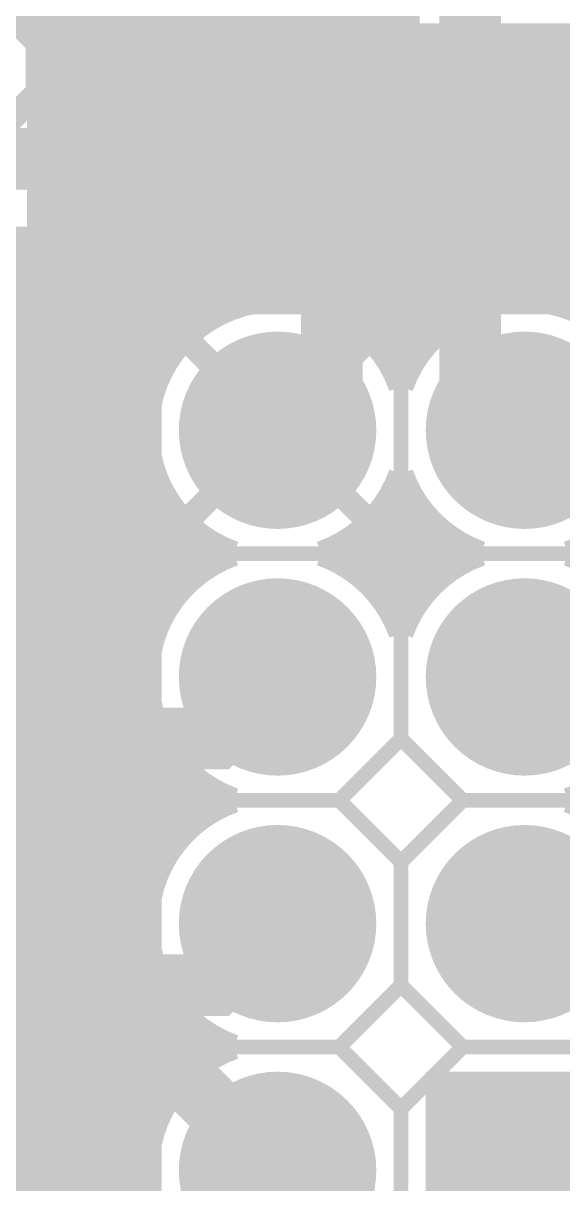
# Model space of a CAD drawing. Extents: x -5 to 208, y -5 to 206.
# Drawn here: x 25.96 to 31.51, y 65.9 to 77.85 of the extents above; entities that cross this region are included whole.
import ezdxf

# ---------------------------------------------------------------- set-up
doc = ezdxf.new("R2010")
doc.units = 0
doc.header["$MEASUREMENT"] = 0
doc.layers.get('0').update_dxf_attribs({"linetype": 'CONTINUOUS'})
for name, color, linetype in [('22-301-0_BOT', 7, 'CONTINUOUS'), ('22-301-0_DRD', 7, 'CONTINUOUS'), ('22-301-0_IN1', 1, 'CONTINUOUS'), ('22-301-0_IN2', 4, 'CONTINUOUS'), ('22-301-0_SMB', 3, 'CONTINUOUS'), ('22-301-0_SMT', 5, 'CONTINUOUS'), ('22-301-0_SPT', 10, 'CONTINUOUS'), ('22-301-0_SST', 14, 'CONTINUOUS'), ('22-301-0_TOP', 9, 'CONTINUOUS'), ('THRUHOLE_TAP', 13, 'CONTINUOUS')]:
    doc.layers.add(name, color=color, linetype=linetype)

# ---------------------------------------------------------------- blocks, each defined once
blk = doc.blocks.new('ROUND_2')
at = {"const_width": 1.016}
blk.add_lwpolyline([(-0.508, 0, 1), (0.508, 0, 1)], format="xyb", close=True, dxfattribs=at)
blk = doc.blocks.new('SQUARE_3')
blk.add_solid([(1.016, 1.016), (1.016, -1.016), (-1.016, 1.016), (-1.016, -1.016)])
blk = doc.blocks.new('RECTANGLE_5')
blk.add_solid([(0.4064, 0.4826), (0.4064, -0.4826), (-0.4064, 0.4826), (-0.4064, -0.4826)])
blk = doc.blocks.new('ROUND_79')
at = {"const_width": 0.54991}
blk.add_lwpolyline([(-0.274954, 0, 1), (0.274954, 0, 1)], format="xyb", close=True, dxfattribs=at)

msp = doc.modelspace()

# ---------------------------------------------------------------- linework, layer by layer
at = {"layer": '22-301-0_BOT'}
for points, const_width in [([(3.175, 79.248), (5.969, 76.454), (34.925, 76.454), (39.624, 71.755), (40.005, 71.755)], 0.635), ([(33.93948, 77.5462), (26.31948, 77.5462)], 0.254), ([(33.98012, 77.5335), (26.32202, 77.5335)], 0.254), ([(26.3906, 77.5335), (26.3906, 77.2795)], 0.254), ([(26.6192, 77.5335), (26.6192, 77.2795)], 0.254), ([(26.8478, 77.5335), (26.8478, 77.2795)], 0.254), ([(27.0764, 77.5335), (27.0764, 77.2795)], 0.254), ([(27.305, 77.5335), (27.305, 77.2795)], 0.254), ([(27.5336, 77.5335), (27.5336, 77.2795)], 0.254), ([(27.7622, 77.5335), (27.7622, 77.2795)], 0.254), ([(27.9908, 77.5335), (27.9908, 77.2795)], 0.254), ([(28.2194, 77.5335), (28.2194, 77.2795)], 0.254), ([(28.448, 77.5335), (28.448, 77.2795)], 0.254), ([(28.6766, 77.5335), (28.6766, 77.2795)], 0.254), ([(28.9052, 77.5335), (28.9052, 77.2795)], 0.254), ([(29.1338, 77.5335), (29.1338, 77.2795)], 0.254), ([(29.3624, 77.5335), (29.3624, 77.2795)], 0.254), ([(29.591, 77.5335), (29.591, 77.2795)], 0.254), ([(29.8196, 77.5335), (29.8196, 77.2795)], 0.254), ([(30.0482, 77.5335), (30.0482, 77.2795)], 0.254), ([(30.2768, 77.5335), (30.2768, 77.2795)], 0.254), ([(30.5054, 77.5335), (30.5054, 77.2795)], 0.254), ([(30.734, 77.5335), (30.734, 77.2795)], 0.254), ([(30.9626, 77.5335), (30.9626, 77.2795)], 0.254), ([(31.1912, 77.5335), (31.1912, 77.2795)], 0.254), ([(31.4198, 77.5335), (31.4198, 77.2795)], 0.254), ([(50.96002, 77.3176), (26.32964, 77.3176)], 0.254), ([(34.925, 77.2795), (26.32456, 77.2795)], 0.254), ([(28.575, 66.04), (23.114, 71.501), (3.429, 71.501), (0, 74.93), (0, 76.2)], 0.635), ([(34.5821, 75.6285), (19.54784, 75.6285)], 0.254), ([(25.9334, 75.6285), (25.9334, 69.84746)], 0.254), ([(26.162, 75.6285), (26.162, 69.61886)], 0.254), ([(26.3906, 75.6285), (26.3906, 69.39026)], 0.254), ([(26.6192, 75.6285), (26.6192, 69.16166)], 0.254), ([(26.8478, 75.6285), (26.8478, 68.93306)], 0.254), ([(27.0764, 75.6285), (27.0764, 73.93686)], 0.254), ([(27.305, 75.6285), (27.305, 74.50074)], 0.254), ([(27.5336, 75.6285), (27.5336, 74.77252)], 0.254), ([(27.7622, 75.6285), (27.7622, 74.94778)], 0.254), ([(27.9908, 75.6285), (27.9908, 75.06716)], 0.254), ([(28.2194, 75.6285), (28.2194, 75.14082)], 0.254), ([(28.448, 75.6285), (28.448, 75.17892)], 0.254), ([(28.6766, 75.6285), (28.6766, 75.17892)], 0.254), ([(28.9052, 75.6285), (28.9052, 75.14844)], 0.254), ([(29.1338, 75.6285), (29.1338, 75.07732)], 0.254), ([(29.3624, 75.6285), (29.3624, 74.96556)], 0.254), ([(29.591, 75.6285), (29.591, 74.79538)], 0.254), ([(29.8196, 75.6285), (29.8196, 74.53884)], 0.254), ([(30.0482, 75.6285), (30.0482, 74.74712)], 0.254), ([(30.2768, 75.6285), (30.2768, 74.93254)], 0.254), ([(30.5054, 75.6285), (30.5054, 75.057)], 0.254), ([(30.734, 75.6285), (30.734, 75.13574)], 0.254), ([(30.9626, 75.6285), (30.9626, 75.17638)], 0.254), ([(31.1912, 75.6285), (31.1912, 75.18146)], 0.254), ([(31.4198, 75.6285), (31.4198, 75.15352)], 0.254), ([(34.7218, 75.4888), (19.70024, 75.4888)], 0.254), ([(34.9504, 75.2602), (19.83994, 75.2602)], 0.254), ([(27.90952, 75.0316), (19.9009, 75.0316)], 0.254), ([(30.44952, 75.0316), (29.23794, 75.0316)], 0.254), ([(27.56662, 74.803), (19.89836, 74.803)], 0.254), ([(30.10662, 74.803), (29.58338, 74.803)], 0.254), ([(27.49804, 74.73696), (28.575, 73.66)], 0.254), ([(29.65196, 74.73696), (28.575, 73.66)], 0.254), ([(27.3558, 74.5744), (19.82978, 74.5744)], 0.254), ([(29.8958, 74.5744), (29.7942, 74.5744)], 0.254), ([(27.21356, 74.3458), (19.67738, 74.3458)], 0.254), ([(27.11958, 74.1172), (19.32432, 74.1172)], 0.254), ([(27.06878, 73.8886), (13.335, 73.8886)], 0.254), ([(48.3616, 70.866), (38.735, 70.866), (35.941, 73.66), (31.115, 73.66)], 0.635), ([(27.051, 73.66), (13.335, 73.66)], 0.254), ([(27.49804, 72.58304), (28.575, 73.66)], 0.254), ([(29.65196, 72.58304), (28.575, 73.66)], 0.254), ([(27.06878, 73.4314), (13.335, 73.4314)], 0.254), ([(27.0764, 73.38314), (27.0764, 71.39686)], 0.254), ([(27.11958, 73.2028), (13.335, 73.2028)], 0.254), ([(27.21356, 72.9742), (13.335, 72.9742)], 0.254), ([(27.305, 72.81672), (27.305, 71.96074)], 0.254), ([(29.8196, 72.78116), (29.8196, 71.99884)], 0.254), ([(27.3558, 72.7456), (13.335, 72.7456)], 0.254), ([(29.8958, 72.7456), (29.7942, 72.7456)], 0.254), ([(27.5336, 72.54748), (27.5336, 72.23252)], 0.254), ([(30.0482, 72.57034), (30.0482, 72.20712)], 0.254), ([(27.56662, 72.517), (13.335, 72.517)], 0.254), ([(30.10662, 72.517), (29.58338, 72.517)], 0.254), ([(29.591, 72.52462), (29.591, 72.25538)], 0.254), ([(27.5971, 72.2884), (23.36038, 72.2884)], 0.254), ([(30.1371, 72.2884), (29.5529, 72.2884)], 0.254), ([(23.70582, 72.07758), (27.05862, 68.72478)], 0.254), ([(27.37358, 72.0598), (23.72106, 72.0598)], 0.254), ([(29.91358, 72.0598), (29.77388, 72.0598)], 0.254), ([(27.22626, 71.8312), (23.94966, 71.8312)], 0.254), ([(27.12974, 71.6026), (24.17826, 71.6026)], 0.254), ([(27.07132, 71.374), (24.40686, 71.374)], 0.254), ([(27.051, 71.1454), (24.63546, 71.1454)], 0.254), ([(27.0637, 70.9168), (24.86406, 70.9168)], 0.254), ([(27.0764, 70.84314), (27.0764, 68.85686)], 0.254), ([(22.7711, 70.6755), (27.08402, 66.36258)], 0.254), ([(27.11196, 70.6882), (25.09266, 70.6882)], 0.254), ([(27.20086, 70.4596), (25.32126, 70.4596)], 0.254), ([(27.305, 70.27672), (27.305, 69.42074)], 0.254), ([(27.33548, 70.231), (25.54986, 70.231)], 0.254), ([(27.53868, 70.0024), (25.77846, 70.0024)], 0.254), ([(27.5336, 70.00748), (27.5336, 69.69252)], 0.254), ([(27.62758, 69.7738), (26.00706, 69.7738)], 0.254), ([(27.39644, 69.5452), (26.23566, 69.5452)], 0.254), ([(27.2415, 69.3166), (26.46426, 69.3166)], 0.254), ([(27.13736, 69.088), (26.69286, 69.088)], 0.254), ([(27.0764, 68.8594), (26.92146, 68.8594)], 0.254), ([(25.9334, 67.5132), (25.9334, 56.7055)], 0.254), ([(25.9588, 67.4878), (-3.556, 67.4878)], 0.254), ([(26.162, 67.2846), (26.162, 56.7055)], 0.254), ([(26.1874, 67.2592), (-3.556, 67.2592)], 0.254), ([(26.416, 67.0306), (-3.556, 67.0306)], 0.254), ([(26.3906, 67.056), (26.3906, 56.7055)], 0.254), ([(26.6446, 66.802), (-3.556, 66.802)], 0.254), ([(26.6192, 66.8274), (26.6192, 56.7055)], 0.254), ([(26.8732, 66.5734), (-3.556, 66.5734)], 0.254), ([(26.8478, 66.5988), (26.8478, 56.7055)], 0.254), ([(27.08148, 66.3448), (-3.556, 66.3448)], 0.254), ([(27.0764, 66.3702), (27.0764, 66.31686)], 0.254), ([(46.863, 66.167), (31.242, 66.167), (31.115, 66.04)], 0.635), ([(27.05354, 66.1162), (-3.556, 66.1162)], 0.254), ([(27.05862, 65.8876), (-3.556, 65.8876)], 0.254)]:
    msp.add_lwpolyline(points, dxfattribs=dict(at, const_width=const_width))
at = {"layer": '22-301-0_BOT', "const_width": 0.254}
for points in [[(26.33472, 77.3938, 0.0409447), (26.32324, 77.5337)], [(26.32456, 77.2795, 0.0334935), (26.33222, 77.3938)], [(28.575, 75.184, 0.4142136), (27.051, 73.66)], [(29.845, 74.50074, 0.2516254), (28.575, 75.18307)], [(31.115, 75.184, 0.2516257), (29.84422, 74.50125)], [(32.39516, 74.4855, 0.2548243), (31.115, 75.18324)], [(27.051, 73.66, 0.2512562), (27.73198, 72.39039)], [(29.41574, 72.39, 0.1003036), (29.84383, 72.8175)], [(29.845, 72.81672, 0.0999529), (30.27172, 72.39)], [(27.73172, 72.39, 0.2512561), (27.05053, 71.12)], [(29.845, 71.96074, 0.1006545), (29.41574, 72.39)], [(30.27172, 72.39, 0.1003039), (29.84383, 71.96151)], [(27.051, 71.12, 0.2512562), (27.73198, 69.85039)], [(27.73172, 69.85, 0.2261023), (27.05742, 68.72489)], [(27.08402, 66.36258, 0.053318), (27.04952, 66.04)], [(27.051, 66.04, 0.4142136), (28.575, 64.516)]]:
    msp.add_lwpolyline(points, format="xyb", dxfattribs=at)
at = {"layer": '22-301-0_DRD', "const_width": 0.254}
for points in [[(26.1112, 77.6478), (25.7302, 78.0288)], [(26.1112, 77.1398), (26.1112, 77.6478)], [(25.7302, 76.7588), (26.1112, 77.1398)], [(27.94, 74.295), (27.94, 73.025)], [(29.21, 74.295), (27.94, 74.295)], [(29.21, 74.295), (27.94, 73.025)], [(29.21, 73.025), (27.94, 74.295)], [(29.21, 73.025), (29.21, 74.295)], [(30.48, 74.295), (30.48, 73.025)], [(31.75, 74.295), (30.48, 74.295)], [(31.75, 74.295), (30.48, 73.025)], [(31.75, 73.025), (30.48, 74.295)], [(27.94, 73.025), (29.21, 73.025)], [(30.48, 73.025), (31.75, 73.025)], [(27.94, 71.755), (27.94, 70.485)], [(29.21, 71.755), (27.94, 71.755)], [(29.21, 71.755), (27.94, 70.485)], [(29.21, 70.485), (27.94, 71.755)], [(29.21, 70.485), (29.21, 71.755)], [(30.48, 71.755), (30.48, 70.485)], [(31.75, 71.755), (30.48, 71.755)], [(31.75, 71.755), (30.48, 70.485)], [(31.75, 70.485), (30.48, 71.755)], [(27.94, 70.485), (29.21, 70.485)], [(30.48, 70.485), (31.75, 70.485)], [(27.94, 69.215), (27.94, 67.945)], [(29.21, 69.215), (27.94, 69.215)], [(29.21, 69.215), (27.94, 67.945)], [(29.21, 67.945), (27.94, 69.215)], [(29.21, 67.945), (29.21, 69.215)], [(30.48, 69.215), (30.48, 67.945)], [(31.75, 69.215), (30.48, 69.215)], [(31.75, 69.215), (30.48, 67.945)], [(31.75, 67.945), (30.48, 69.215)], [(27.94, 67.945), (29.21, 67.945)], [(30.48, 67.945), (31.75, 67.945)], [(27.94, 66.675), (27.94, 65.405)], [(29.21, 66.675), (27.94, 66.675)], [(29.21, 66.675), (27.94, 65.405)], [(29.21, 65.405), (27.94, 66.675)], [(29.21, 65.405), (29.21, 66.675)], [(30.48, 66.675), (30.48, 65.405)], [(31.75, 66.675), (30.48, 66.675)], [(31.75, 66.675), (30.48, 65.405)], [(31.75, 65.405), (30.48, 66.675)]]:
    msp.add_lwpolyline(points, dxfattribs=at)
at = {"layer": '22-301-0_IN1', "const_width": 0.254}
for points in [[(41.021, 77.597), (26.797, 77.597), (26.797, 72.898), (14.605, 72.898)], [(41.021, 77.5462), (26.797, 77.5462)], [(26.9494, 77.597), (26.9494, 42.799)], [(27.178, 77.597), (27.178, 42.799)], [(27.4066, 77.597), (27.4066, 74.32802)], [(27.6352, 77.597), (27.6352, 74.62266)], [(27.8638, 77.597), (27.8638, 74.803)], [(28.0924, 77.597), (28.0924, 74.9173)], [(28.321, 77.597), (28.321, 74.9808)], [(28.5496, 77.597), (28.5496, 75.0062)], [(28.7782, 77.597), (28.7782, 74.99096)], [(29.0068, 77.597), (29.0068, 74.93508)], [(29.2354, 77.597), (29.2354, 74.83348)], [(29.464, 77.597), (29.464, 74.67092)], [(29.6926, 77.597), (29.6926, 74.4093)], [(29.9212, 77.597), (29.9212, 74.2823)], [(30.1498, 77.597), (30.1498, 74.59726)], [(30.3784, 77.597), (30.3784, 74.78522)], [(30.607, 77.597), (30.607, 74.90714)], [(30.8356, 77.597), (30.8356, 74.97572)], [(31.0642, 77.597), (31.0642, 75.00366)], [(31.2928, 77.597), (31.2928, 74.9935)], [(31.5214, 77.597), (31.5214, 74.9427)], [(41.021, 77.3176), (26.797, 77.3176)], [(41.021, 77.089), (26.797, 77.089)], [(41.021, 76.8604), (26.797, 76.8604)], [(41.021, 76.6318), (26.797, 76.6318)], [(41.021, 76.4032), (26.797, 76.4032)], [(41.021, 76.1746), (26.797, 76.1746)], [(41.021, 75.946), (26.797, 75.946)], [(41.021, 75.7174), (26.797, 75.7174)], [(41.021, 75.4888), (26.797, 75.4888)], [(41.021, 75.2602), (26.797, 75.2602)], [(41.021, 75.0316), (26.797, 75.0316)], [(27.8638, 74.803), (26.797, 74.803)], [(30.4038, 74.803), (29.2862, 74.803)], [(27.58694, 74.5744), (26.797, 74.5744)], [(27.6225, 74.6125), (28.575, 73.66)], [(29.5275, 74.6125), (28.575, 73.66)], [(30.12694, 74.5744), (29.56306, 74.5744)], [(27.41676, 74.3458), (26.797, 74.3458)], [(29.95676, 74.3458), (29.73324, 74.3458)], [(27.30754, 74.1172), (26.797, 74.1172)], [(27.24912, 73.8886), (26.797, 73.8886)], [(27.2288, 73.66), (26.797, 73.66)], [(27.6225, 72.7075), (28.575, 73.66)], [(29.5275, 72.7075), (28.575, 73.66)], [(27.24912, 73.4314), (26.797, 73.4314)], [(27.30754, 73.2028), (26.797, 73.2028)], [(29.9212, 73.0377), (29.9212, 71.7423)], [(26.035, 72.898), (26.035, 42.799)], [(26.2636, 72.898), (26.2636, 42.799)], [(26.4922, 72.898), (26.4922, 42.799)], [(26.7208, 72.898), (26.7208, 42.799)], [(27.41676, 72.9742), (26.797, 72.9742)], [(27.4066, 72.99198), (27.4066, 71.78802)], [(29.6926, 72.90816), (29.6926, 71.8693)], [(29.95676, 72.9742), (29.73324, 72.9742)], [(27.58694, 72.7456), (-2.54, 72.7456)], [(27.6352, 72.6948), (27.6352, 72.08266)], [(29.464, 72.64908), (29.464, 72.13092)], [(30.12694, 72.7456), (29.56306, 72.7456)], [(30.1498, 72.7202), (30.1498, 72.05726)], [(30.3784, 72.53224), (30.3784, 72.24522)], [(27.8638, 72.517), (-2.54, 72.517)], [(27.8638, 72.517), (27.8638, 72.263)], [(29.2354, 72.48652), (29.2354, 72.29348)], [(30.4038, 72.517), (29.2862, 72.517)], [(30.607, 72.41286), (30.607, 72.36714)], [(27.90698, 72.2884), (-2.54, 72.2884)], [(28.0924, 72.4027), (28.0924, 72.3773)], [(30.44698, 72.2884), (29.24302, 72.2884)], [(27.6098, 72.0598), (-2.54, 72.0598)], [(30.1498, 72.0598), (29.53766, 72.0598)], [(27.432, 71.8312), (-2.54, 71.8312)], [(29.972, 71.8312), (29.718, 71.8312)], [(27.3177, 71.6026), (-2.54, 71.6026)], [(29.8577, 71.6026), (29.8323, 71.6026)], [(27.25166, 71.374), (-2.54, 71.374)], [(27.2288, 71.1454), (-2.54, 71.1454)], [(27.24404, 70.9168), (-2.54, 70.9168)], [(27.29992, 70.6882), (11.93546, 70.6882)], [(27.40152, 70.4596), (12.19708, 70.4596)], [(27.4066, 70.45198), (27.4066, 69.24802)], [(27.56408, 70.231), (12.3317, 70.231)], [(27.6352, 70.1548), (27.6352, 69.54266)], [(27.82316, 70.0024), (12.39774, 70.0024)], [(27.8638, 69.977), (27.8638, 69.723)], [(28.0924, 69.8627), (28.0924, 69.8373)], [(27.9527, 69.7738), (12.40536, 69.7738)], [(27.6352, 69.5452), (12.35964, 69.5452)], [(27.44724, 69.3166), (12.25042, 69.3166)], [(27.32786, 69.088), (12.04468, 69.088)], [(27.25674, 68.8594), (-2.54, 68.8594)], [(27.2288, 68.6308), (-2.54, 68.6308)], [(27.23896, 68.4022), (-2.54, 68.4022)], [(27.2923, 68.1736), (-2.54, 68.1736)], [(27.38882, 67.945), (-2.54, 67.945)], [(27.4066, 67.91198), (27.4066, 66.70802)], [(27.54122, 67.7164), (-2.54, 67.7164)], [(27.6352, 67.6148), (27.6352, 67.00266)], [(27.7876, 67.4878), (-2.54, 67.4878)], [(27.8638, 67.437), (27.8638, 67.183)], [(28.0924, 67.3227), (28.0924, 67.2973)], [(28.0035, 67.2592), (-2.54, 67.2592)], [(27.66314, 67.0306), (-2.54, 67.0306)], [(27.46502, 66.802), (-2.54, 66.802)], [(27.33802, 66.5734), (-2.54, 66.5734)], [(27.26436, 66.3448), (-2.54, 66.3448)], [(27.23134, 66.1162), (-2.54, 66.1162)], [(27.23642, 65.8876), (-2.54, 65.8876)]]:
    msp.add_lwpolyline(points, dxfattribs=at)
for points in [[(28.575, 75.0062, 0.4142136), (27.2288, 73.66)], [(29.845, 74.10704, 0.3182175), (28.575, 75.0062)], [(31.115, 75.0062, 0.3182174), (29.845, 74.10704)], [(32.4612, 73.66, 0.4142136), (31.115, 75.0062)], [(27.2288, 73.66, 0.3182174), (28.12796, 72.39)], [(31.56204, 72.39, 0.3182175), (32.4612, 73.66)], [(29.02204, 72.39, 0.2272672), (29.845, 73.21296)], [(29.845, 73.21296, 0.2272672), (30.66796, 72.39)], [(28.12796, 72.39, 0.3182175), (27.2288, 71.12)], [(29.845, 71.56704, 0.2272672), (29.02204, 72.39)], [(30.66796, 72.39, 0.2272672), (29.845, 71.56704)], [(32.4612, 71.12, 0.3182174), (31.56204, 72.39)], [(27.2288, 71.12, 0.3182174), (28.12796, 69.85)], [(31.56204, 69.85, 0.3182175), (32.4612, 71.12)], [(28.12796, 69.85, 0.3182175), (27.2288, 68.58)], [(32.4612, 68.58, 0.3182174), (31.56204, 69.85)], [(27.2288, 68.58, 0.3182174), (28.12796, 67.31)], [(28.12796, 67.31, 0.3182175), (27.2288, 66.04)], [(27.2288, 66.04, 0.4142136), (28.575, 64.6938)]]:
    msp.add_lwpolyline(points, format="xyb", dxfattribs=at)
at = {"layer": '22-301-0_IN2', "const_width": 0.254}
for points in [[(26.416, 77.724), (26.416, 73.025), (14.605, 73.025)], [(33.96996, 77.724), (26.416, 77.724)], [(26.4922, 77.724), (26.4922, 42.799)], [(26.7208, 77.724), (26.7208, 42.799)], [(26.9494, 77.724), (26.9494, 42.799)], [(27.178, 77.724), (27.178, 42.799)], [(27.4066, 77.724), (27.4066, 74.32802)], [(27.6352, 77.724), (27.6352, 74.62266)], [(27.8638, 77.724), (27.8638, 74.803)], [(28.0924, 77.724), (28.0924, 74.9173)], [(28.321, 77.724), (28.321, 74.9808)], [(28.5496, 77.724), (28.5496, 75.0062)], [(28.7782, 77.724), (28.7782, 74.99096)], [(29.0068, 77.724), (29.0068, 74.93508)], [(29.2354, 77.724), (29.2354, 74.83348)], [(29.464, 77.724), (29.464, 74.67092)], [(29.6926, 77.724), (29.6926, 74.4093)], [(29.9212, 77.724), (29.9212, 74.2823)], [(30.1498, 77.724), (30.1498, 74.59726)], [(30.3784, 77.724), (30.3784, 74.78522)], [(30.607, 77.724), (30.607, 74.90714)], [(30.8356, 77.724), (30.8356, 74.97572)], [(31.0642, 77.724), (31.0642, 75.00366)], [(31.2928, 77.724), (31.2928, 74.9935)], [(31.5214, 77.724), (31.5214, 74.9427)], [(40.64, 77.5462), (26.416, 77.5462)], [(40.64, 77.3176), (26.416, 77.3176)], [(40.64, 77.089), (26.416, 77.089)], [(40.64, 76.8604), (26.416, 76.8604)], [(40.64, 76.6318), (26.416, 76.6318)], [(40.64, 76.4032), (26.416, 76.4032)], [(40.64, 76.1746), (26.416, 76.1746)], [(40.64, 75.946), (26.416, 75.946)], [(40.64, 75.7174), (26.416, 75.7174)], [(40.64, 75.4888), (26.416, 75.4888)], [(40.64, 75.2602), (26.416, 75.2602)], [(40.64, 75.0316), (26.416, 75.0316)], [(27.8638, 74.803), (26.416, 74.803)], [(30.4038, 74.803), (29.2862, 74.803)], [(27.58694, 74.5744), (26.416, 74.5744)], [(27.6225, 74.6125), (28.575, 73.66)], [(29.5275, 74.6125), (28.575, 73.66)], [(30.12694, 74.5744), (29.56306, 74.5744)], [(27.41676, 74.3458), (26.416, 74.3458)], [(29.95676, 74.3458), (29.73324, 74.3458)], [(27.30754, 74.1172), (26.416, 74.1172)], [(27.24912, 73.8886), (26.416, 73.8886)], [(27.2288, 73.66), (26.416, 73.66)], [(27.6225, 72.7075), (28.575, 73.66)], [(29.5275, 72.7075), (28.575, 73.66)], [(27.24912, 73.4314), (26.416, 73.4314)], [(27.30754, 73.2028), (26.416, 73.2028)], [(26.035, 73.025), (26.035, 42.799)], [(26.2636, 73.025), (26.2636, 42.799)], [(29.9212, 73.0377), (29.9212, 71.7423)], [(27.41676, 72.9742), (-2.54, 72.9742)], [(27.4066, 72.99198), (27.4066, 71.78802)], [(29.6926, 72.90816), (29.6926, 71.8693)], [(29.95676, 72.9742), (29.73324, 72.9742)], [(27.58694, 72.7456), (-2.54, 72.7456)], [(27.6352, 72.6948), (27.6352, 72.08266)], [(29.464, 72.64908), (29.464, 72.13092)], [(30.12694, 72.7456), (29.56306, 72.7456)], [(30.1498, 72.7202), (30.1498, 72.05726)], [(30.3784, 72.53224), (30.3784, 72.24522)], [(27.8638, 72.517), (-2.54, 72.517)], [(27.8638, 72.517), (27.8638, 72.263)], [(29.2354, 72.48652), (29.2354, 72.29348)], [(30.4038, 72.517), (29.2862, 72.517)], [(30.607, 72.41286), (30.607, 72.36714)], [(27.90698, 72.2884), (-2.54, 72.2884)], [(28.0924, 72.4027), (28.0924, 72.3773)], [(30.44698, 72.2884), (29.24302, 72.2884)], [(27.6098, 72.0598), (-2.54, 72.0598)], [(30.1498, 72.0598), (29.53766, 72.0598)], [(27.432, 71.8312), (-2.54, 71.8312)], [(29.972, 71.8312), (29.718, 71.8312)], [(27.3177, 71.6026), (-2.54, 71.6026)], [(29.8577, 71.6026), (29.8323, 71.6026)], [(27.25166, 71.374), (-2.54, 71.374)], [(27.2288, 71.1454), (-2.54, 71.1454)], [(27.24404, 70.9168), (-2.54, 70.9168)], [(27.29992, 70.6882), (11.93546, 70.6882)], [(27.40152, 70.4596), (12.19708, 70.4596)], [(27.4066, 70.45198), (27.4066, 69.24802)], [(27.56408, 70.231), (12.3317, 70.231)], [(27.6352, 70.1548), (27.6352, 69.54266)], [(27.82316, 70.0024), (12.39774, 70.0024)], [(27.8638, 69.977), (27.8638, 69.723)], [(28.0924, 69.8627), (28.0924, 69.8373)], [(27.9527, 69.7738), (12.40536, 69.7738)], [(27.6352, 69.5452), (12.35964, 69.5452)], [(27.44724, 69.3166), (12.25042, 69.3166)], [(27.32786, 69.088), (12.04468, 69.088)], [(27.25674, 68.8594), (-2.54, 68.8594)], [(27.2288, 68.6308), (-2.54, 68.6308)], [(27.23896, 68.4022), (-2.54, 68.4022)], [(27.2923, 68.1736), (-2.54, 68.1736)], [(27.38882, 67.945), (-2.54, 67.945)], [(27.4066, 67.91198), (27.4066, 66.70802)], [(27.54122, 67.7164), (-2.54, 67.7164)], [(27.6352, 67.6148), (27.6352, 67.00266)], [(27.7876, 67.4878), (-2.54, 67.4878)], [(27.8638, 67.437), (27.8638, 67.183)], [(28.0924, 67.3227), (28.0924, 67.2973)], [(28.0035, 67.2592), (-2.54, 67.2592)], [(27.66314, 67.0306), (-2.54, 67.0306)], [(27.46502, 66.802), (-2.54, 66.802)], [(27.33802, 66.5734), (-2.54, 66.5734)], [(27.26436, 66.3448), (-2.54, 66.3448)], [(27.23134, 66.1162), (-2.54, 66.1162)], [(27.23642, 65.8876), (-2.54, 65.8876)]]:
    msp.add_lwpolyline(points, dxfattribs=at)
for points in [[(28.575, 75.0062, 0.4142136), (27.2288, 73.66)], [(29.845, 74.10704, 0.3182175), (28.575, 75.0062)], [(31.115, 75.0062, 0.3182174), (29.845, 74.10704)], [(32.4612, 73.66, 0.4142136), (31.115, 75.0062)], [(27.2288, 73.66, 0.3182174), (28.12796, 72.39)], [(31.56204, 72.39, 0.3182175), (32.4612, 73.66)], [(29.02204, 72.39, 0.2272672), (29.845, 73.21296)], [(29.845, 73.21296, 0.2272672), (30.66796, 72.39)], [(28.12796, 72.39, 0.3182175), (27.2288, 71.12)], [(29.845, 71.56704, 0.2272672), (29.02204, 72.39)], [(30.66796, 72.39, 0.2272672), (29.845, 71.56704)], [(32.4612, 71.12, 0.3182174), (31.56204, 72.39)], [(27.2288, 71.12, 0.3182174), (28.12796, 69.85)], [(31.56204, 69.85, 0.3182175), (32.4612, 71.12)], [(28.12796, 69.85, 0.3182175), (27.2288, 68.58)], [(32.4612, 68.58, 0.3182174), (31.56204, 69.85)], [(27.2288, 68.58, 0.3182174), (28.12796, 67.31)], [(28.12796, 67.31, 0.3182175), (27.2288, 66.04)], [(27.2288, 66.04, 0.4142136), (28.575, 64.6938)]]:
    msp.add_lwpolyline(points, format="xyb", dxfattribs=at)
at = {"layer": '22-301-0_SST', "const_width": 0.1524}
for points in [[(27.15006, 77.68336), (26.97988, 77.74178), (26.97988, 78.09738), (27.15006, 78.1558), (27.8257, 78.1558), (27.99588, 78.09738), (27.99588, 77.74178), (27.8257, 77.68336)], [(28.3845, 76.0095), (31.3055, 76.0095), (31.3055, 77.6478), (28.3845, 77.6478), (28.3845, 76.0095)], [(26.97988, 76.962), (26.97988, 77.20076)], [(26.97988, 77.08138), (27.99588, 77.08138), (27.8257, 77.20076)], [(26.97988, 76.24318), (26.97988, 76.4794)], [(26.97988, 76.36256), (27.99588, 76.36256), (27.8257, 76.4794)], [(27.48788, 75.4634), (27.65806, 75.40498), (27.8257, 75.40498), (27.99588, 75.4634), (27.99588, 75.819), (27.8257, 75.87996), (27.65806, 75.87996), (27.48788, 75.819), (27.48788, 75.4634), (27.3177, 75.40498), (27.15006, 75.40498), (26.97988, 75.4634), (26.97988, 75.819), (27.15006, 75.87996), (27.3177, 75.87996), (27.48788, 75.819)], [(27.94, 72.39), (27.305, 73.025), (27.305, 74.295), (27.94, 74.93), (29.21, 74.93), (29.845, 74.295), (29.845, 73.025), (29.21, 72.39), (27.94, 72.39)], [(30.48, 72.39), (29.845, 73.025), (29.845, 74.295), (30.48, 74.93), (31.75, 74.93), (32.385, 74.295), (32.385, 73.025), (31.75, 72.39), (30.48, 72.39)], [(26.13406, 72.2884), (25.77846, 72.2884), (25.7175, 72.45858), (25.7175, 72.62876), (25.77846, 72.7964), (26.13406, 72.7964), (26.19248, 72.62876), (26.19248, 72.45858), (25.95626, 71.7804)], [(27.94, 69.85), (27.305, 70.485), (27.305, 71.755), (27.94, 72.39), (29.21, 72.39), (29.845, 71.755), (29.845, 70.485), (29.21, 69.85), (27.94, 69.85)], [(30.48, 69.85), (29.845, 70.485), (29.845, 71.755), (30.48, 72.39), (31.75, 72.39), (32.385, 71.755), (32.385, 70.485), (31.75, 69.85), (30.48, 69.85)], [(23.3045, 69.6595), (26.2255, 69.6595), (26.2255, 71.2978), (23.3045, 71.2978), (23.3045, 69.6595)], [(27.94, 67.31), (27.305, 67.945), (27.305, 69.215), (27.94, 69.85), (29.21, 69.85), (29.845, 69.215), (29.845, 67.945), (29.21, 67.31), (27.94, 67.31)], [(30.48, 67.31), (29.845, 67.945), (29.845, 69.215), (30.48, 69.85), (31.75, 69.85), (32.385, 69.215), (32.385, 67.945), (31.75, 67.31), (30.48, 67.31)], [(23.3045, 67.1195), (26.2255, 67.1195), (26.2255, 68.7578), (23.3045, 68.7578), (23.3045, 67.1195)], [(27.94, 64.77), (27.305, 65.405), (27.305, 66.675), (27.94, 67.31), (29.21, 67.31), (29.845, 66.675), (29.845, 65.405), (29.21, 64.77), (27.94, 64.77)], [(30.48, 64.77), (32.385, 64.77), (32.385, 66.675), (31.75, 67.31), (30.48, 67.31), (29.845, 66.675), (29.845, 65.405), (30.48, 64.77)], [(26.2255, 63.3095), (26.2255, 66.2305), (24.5872, 66.2305), (24.5872, 63.3095), (26.2255, 63.3095)]]:
    msp.add_lwpolyline(points, dxfattribs=at)
at = {"layer": '22-301-0_TOP'}
for points, const_width in [([(25.9588, 82.931), (25.9588, 77.87132)], 0.254), ([(26.1874, 82.931), (26.1874, 71.2978)], 0.254), ([(26.416, 82.931), (26.416, 71.1327)], 0.254), ([(26.6446, 82.931), (26.6446, 71.1327)], 0.254), ([(26.8732, 82.931), (26.8732, 71.1327)], 0.254), ([(27.1018, 82.931), (27.1018, 71.1327)], 0.254), ([(27.3304, 82.931), (27.3304, 74.17308)], 0.254), ([(27.559, 82.931), (27.559, 74.54392)], 0.254), ([(27.7876, 82.931), (27.7876, 74.7522)], 0.254), ([(28.0162, 82.931), (28.0162, 74.88428)], 0.254), ([(28.2448, 82.931), (28.2448, 74.96556)], 0.254), ([(28.4734, 82.931), (28.4734, 77.6478)], 0.254), ([(28.702, 82.931), (28.702, 77.6478)], 0.254), ([(28.9306, 82.931), (28.9306, 77.6478)], 0.254), ([(29.1592, 82.931), (29.1592, 77.6478)], 0.254), ([(29.3878, 82.931), (29.3878, 77.6478)], 0.254), ([(29.6164, 82.931), (29.6164, 77.6478)], 0.254), ([(29.845, 82.931), (29.845, 77.6478)], 0.254), ([(30.5562, 82.6262), (30.5562, 76.835)], 0.635), ([(29.9085, 82.41792), (29.9085, 77.6478)], 0.254), ([(29.9085, 77.8002), (26.01976, 77.8002)], 0.254), ([(28.3972, 77.5716), (26.13152, 77.5716)], 0.254), ([(28.3972, 77.6478), (28.3972, 76.0222)], 0.254), ([(29.8196, 77.6478), (28.3972, 77.6478)], 0.254), ([(29.1338, 77.6478), (29.1338, 76.835)], 0.254), ([(29.8704, 77.6478), (29.8196, 77.6478)], 0.254), ([(29.9085, 77.6478), (29.8704, 77.6478)], 0.254), ([(28.3972, 77.343), (26.15438, 77.343)], 0.254), ([(26.1239, 77.18552), (26.1239, 71.2978)], 0.254), ([(28.3972, 77.1144), (26.1239, 77.1144)], 0.254), ([(29.1338, 76.835), (29.1338, 74.2188), (28.575, 73.66)], 0.635), ([(30.5562, 76.835), (30.5562, 74.2188), (31.115, 73.66)], 0.635), ([(28.3972, 76.8858), (26.1239, 76.8858)], 0.254), ([(28.3972, 76.835), (29.1338, 76.835)], 0.254), ([(29.1338, 76.0222), (29.1338, 76.835)], 0.254), ([(28.3972, 76.6572), (26.1239, 76.6572)], 0.254), ([(28.3972, 76.4286), (26.1239, 76.4286)], 0.254), ([(28.3972, 76.2), (26.1239, 76.2)], 0.254), ([(29.8196, 76.0222), (28.3972, 76.0222)], 0.254), ([(28.4734, 76.0222), (28.4734, 75.00112)], 0.254), ([(28.702, 76.0222), (28.702, 74.99858)], 0.254), ([(28.9306, 76.0222), (28.9306, 74.95794)], 0.254), ([(29.1592, 76.0222), (29.1592, 74.87158)], 0.254), ([(29.3878, 76.0222), (29.3878, 74.73188)], 0.254), ([(29.6164, 76.0222), (29.6164, 74.51344)], 0.254), ([(29.8704, 76.0222), (29.8196, 76.0222)], 0.254), ([(29.845, 76.0222), (29.845, 74.10704)], 0.254), ([(29.9085, 76.0222), (29.8704, 76.0222)], 0.254), ([(29.9085, 76.0222), (29.9085, 74.2569)], 0.254), ([(29.9085, 75.9714), (26.1239, 75.9714)], 0.254), ([(29.9085, 75.7428), (26.1239, 75.7428)], 0.254), ([(29.9085, 75.5142), (26.1239, 75.5142)], 0.254), ([(29.9085, 75.2856), (26.1239, 75.2856)], 0.254), ([(29.9085, 75.057), (26.1239, 75.057)], 0.254), ([(27.90698, 74.8284), (26.1239, 74.8284)], 0.254), ([(29.9085, 74.8284), (29.24302, 74.8284)], 0.254), ([(27.6098, 74.5998), (26.1239, 74.5998)], 0.254), ([(27.6225, 74.6125), (28.575, 73.66)], 0.254), ([(29.5275, 74.6125), (28.575, 73.66)], 0.254), ([(29.9085, 74.5998), (29.53766, 74.5998)], 0.254), ([(27.432, 74.3712), (26.1239, 74.3712)], 0.254), ([(29.9085, 74.3712), (29.718, 74.3712)], 0.254), ([(27.3177, 74.1426), (26.1239, 74.1426)], 0.254), ([(29.8577, 74.1426), (29.8323, 74.1426)], 0.254), ([(27.25166, 73.914), (26.1239, 73.914)], 0.254), ([(27.2288, 73.6854), (26.1239, 73.6854)], 0.254), ([(27.6225, 72.7075), (28.575, 73.66)], 0.254), ([(29.5275, 72.7075), (28.575, 73.66)], 0.254), ([(27.24404, 73.4568), (26.1239, 73.4568)], 0.254), ([(27.29992, 73.2282), (26.1239, 73.2282)], 0.254), ([(27.3304, 73.14692), (27.3304, 71.63308)], 0.254), ([(29.845, 73.21296), (29.845, 71.56704)], 0.254), ([(27.40152, 72.9996), (26.1239, 72.9996)], 0.254), ([(29.94152, 72.9996), (29.74848, 72.9996)], 0.254), ([(27.56408, 72.771), (26.1239, 72.771)], 0.254), ([(27.559, 72.77608), (27.559, 72.00392)], 0.254), ([(30.10408, 72.771), (29.58592, 72.771)], 0.254), ([(29.6164, 72.80656), (29.6164, 71.97344)], 0.254), ([(30.0736, 72.80656), (30.0736, 71.97344)], 0.254), ([(27.82316, 72.5424), (26.1239, 72.5424)], 0.254), ([(27.7876, 72.5678), (27.7876, 72.2122)], 0.254), ([(30.36316, 72.5424), (29.3243, 72.5424)], 0.254), ([(29.3878, 72.58558), (29.3878, 72.19188)], 0.254), ([(30.3022, 72.58558), (30.3022, 72.19188)], 0.254), ([(28.0162, 72.43572), (28.0162, 72.34428)], 0.254), ([(29.1592, 72.44588), (29.1592, 72.33158)], 0.254), ([(30.5308, 72.44588), (30.5308, 72.33158)], 0.254), ([(27.9527, 72.3138), (26.1239, 72.3138)], 0.254), ([(30.4927, 72.3138), (29.1973, 72.3138)], 0.254), ([(27.6352, 72.0852), (26.1239, 72.0852)], 0.254), ([(30.1752, 72.0852), (29.51226, 72.0852)], 0.254), ([(27.44724, 71.8566), (26.1239, 71.8566)], 0.254), ([(29.98724, 71.8566), (29.70022, 71.8566)], 0.254), ([(27.32786, 71.628), (26.1239, 71.628)], 0.254), ([(29.86786, 71.628), (29.82214, 71.628)], 0.254), ([(27.25674, 71.3994), (26.1239, 71.3994)], 0.254), ([(28.575, 71.12), (27.94, 70.485), (25.4762, 70.485)], 0.635), ([(26.2128, 71.2978), (26.1239, 71.2978)], 0.254), ([(26.2128, 71.2978), (26.2128, 71.1327)], 0.254), ([(34.2138, 71.12), (31.115, 71.12)], 0.635), ([(27.2288, 71.1708), (26.2128, 71.1708)], 0.254), ([(27.2288, 71.1327), (26.2128, 71.1327)], 0.254), ([(27.94, 69.8373), (26.2128, 69.8373)], 0.254), ([(26.2128, 69.8373), (26.2128, 69.6722)], 0.254), ([(28.0035, 69.7992), (26.2128, 69.7992)], 0.254), ([(26.416, 69.8373), (26.416, 68.5927)], 0.254), ([(26.6446, 69.8373), (26.6446, 68.5927)], 0.254), ([(26.8732, 69.8373), (26.8732, 68.5927)], 0.254), ([(27.1018, 69.8373), (27.1018, 68.5927)], 0.254), ([(27.3304, 69.8373), (27.3304, 69.09308)], 0.254), ([(27.559, 69.8373), (27.559, 69.46392)], 0.254), ([(27.7876, 69.8373), (27.7876, 69.6722)], 0.254), ([(28.0162, 69.84238), (28.0162, 69.80428)], 0.254), ([(26.2128, 69.6722), (24.7904, 69.6722)], 0.254), ([(25.9588, 69.6722), (25.9588, 68.7578)], 0.254), ([(26.1874, 69.6722), (26.1874, 68.7578)], 0.254), ([(27.66314, 69.5706), (22.4028, 69.5706)], 0.254), ([(27.46502, 69.342), (22.4028, 69.342)], 0.254), ([(27.33802, 69.1134), (22.4028, 69.1134)], 0.254), ([(27.26436, 68.8848), (22.4028, 68.8848)], 0.254), ([(26.2128, 68.7578), (24.7904, 68.7578)], 0.254), ([(28.575, 68.58), (27.94, 67.945), (25.4762, 67.945)], 0.635), ([(26.2128, 68.7578), (26.2128, 68.5927)], 0.254), ([(34.2138, 68.58), (31.115, 68.58)], 0.635), ([(27.23134, 68.6562), (26.2128, 68.6562)], 0.254), ([(27.2288, 68.5927), (26.2128, 68.5927)], 0.254), ([(28.575, 66.04), (28.0162, 65.4812), (25.4, 65.4812)], 0.635), ([(30.353, 46.99), (28.575, 48.768), (28.575, 66.04)], 0.635), ([(34.2138, 66.04), (31.115, 66.04)], 0.635)]:
    msp.add_lwpolyline(points, dxfattribs=dict(at, const_width=const_width))
at = {"layer": '22-301-0_TOP', "const_width": 0.254}
for points in [[(26.15692, 77.3938, 0.4142136), (25.4762, 78.07452)], [(26.1239, 77.18552, 0.0779385), (26.15656, 77.3938)], [(28.575, 75.0062, 0.4142136), (27.2288, 73.66)], [(29.845, 74.10704, 0.3182175), (28.575, 75.0062)], [(29.9085, 74.2569, 0.0302528), (29.84528, 74.10694)], [(27.2288, 73.66, 0.3182174), (28.12796, 72.39)], [(29.02204, 72.39, 0.2272672), (29.845, 73.21296)], [(29.845, 73.21296, 0.2272672), (30.66796, 72.39)], [(28.12796, 72.39, 0.3156228), (27.2288, 71.1327)], [(29.845, 71.56704, 0.2272672), (29.02204, 72.39)], [(30.66796, 72.39, 0.2272672), (29.845, 71.56704)], [(28.12796, 69.85, 0.3156228), (27.2288, 68.5927)], [(27.94, 69.8373, 0.0644192), (28.10483, 69.85862)], [(27.94, 69.8373, 0.0644192), (28.10483, 69.85862)]]:
    msp.add_lwpolyline(points, format="xyb", dxfattribs=at)

# ---------------------------------------------------------------- block references
at = {"layer": '22-301-0_BOT'}
for name, p in [('ROUND_2', (28.575, 73.66)), ('ROUND_2', (31.115, 73.66)), ('ROUND_2', (28.575, 71.12)), ('ROUND_2', (31.115, 71.12)), ('ROUND_2', (28.575, 68.58)), ('ROUND_2', (31.115, 68.58)), ('ROUND_2', (28.575, 66.04)), ('SQUARE_3', (31.115, 66.04))]:
    msp.add_blockref(name, p, dxfattribs=at)
at = {"layer": '22-301-0_IN1'}
for name, p in [('ROUND_2', (28.575, 73.66)), ('ROUND_2', (31.115, 73.66)), ('ROUND_2', (28.575, 71.12)), ('ROUND_2', (31.115, 71.12)), ('ROUND_2', (28.575, 68.58)), ('ROUND_2', (31.115, 68.58)), ('ROUND_2', (28.575, 66.04)), ('SQUARE_3', (31.115, 66.04))]:
    msp.add_blockref(name, p, dxfattribs=at)
at = {"layer": '22-301-0_IN2'}
for name, p in [('ROUND_2', (28.575, 73.66)), ('ROUND_2', (31.115, 73.66)), ('ROUND_2', (28.575, 71.12)), ('ROUND_2', (31.115, 71.12)), ('ROUND_2', (28.575, 68.58)), ('ROUND_2', (31.115, 68.58)), ('ROUND_2', (28.575, 66.04)), ('SQUARE_3', (31.115, 66.04))]:
    msp.add_blockref(name, p, dxfattribs=at)
at = {"layer": '22-301-0_SMB'}
for name, p in [('ROUND_2', (28.575, 73.66)), ('ROUND_2', (31.115, 73.66)), ('ROUND_2', (28.575, 71.12)), ('ROUND_2', (31.115, 71.12)), ('ROUND_2', (28.575, 68.58)), ('ROUND_2', (31.115, 68.58)), ('ROUND_2', (28.575, 66.04)), ('SQUARE_3', (31.115, 66.04))]:
    msp.add_blockref(name, p, dxfattribs=at)
at = {"layer": '22-301-0_SMT'}
for name, p in [('RECTANGLE_5', (29.1338, 76.835)), ('RECTANGLE_5', (30.5562, 76.835)), ('ROUND_2', (28.575, 73.66)), ('ROUND_2', (31.115, 73.66)), ('ROUND_2', (28.575, 71.12)), ('ROUND_2', (31.115, 71.12)), ('ROUND_2', (28.575, 68.58)), ('ROUND_2', (31.115, 68.58)), ('ROUND_2', (28.575, 66.04)), ('SQUARE_3', (31.115, 66.04))]:
    msp.add_blockref(name, p, dxfattribs=at)
at = {"layer": '22-301-0_SPT'}
for p in [(29.1338, 76.835), (30.5562, 76.835)]:
    msp.add_blockref('RECTANGLE_5', p, dxfattribs=at)
at = {"layer": '22-301-0_TOP'}
for name, p in [('RECTANGLE_5', (29.1338, 76.835)), ('RECTANGLE_5', (30.5562, 76.835)), ('ROUND_2', (28.575, 73.66)), ('ROUND_2', (31.115, 73.66)), ('ROUND_2', (28.575, 71.12)), ('ROUND_2', (31.115, 71.12)), ('ROUND_2', (28.575, 68.58)), ('ROUND_2', (31.115, 68.58)), ('ROUND_2', (28.575, 66.04)), ('SQUARE_3', (31.115, 66.04))]:
    msp.add_blockref(name, p, dxfattribs=at)
at = {"layer": 'THRUHOLE_TAP'}
for p in [(28.575, 73.66), (31.115, 73.66), (28.575, 71.12), (31.115, 71.12), (28.575, 68.58), (31.115, 68.58), (28.575, 66.04), (31.115, 66.04)]:
    msp.add_blockref('ROUND_79', p, dxfattribs=at)

doc.saveas('drawing.dxf')
